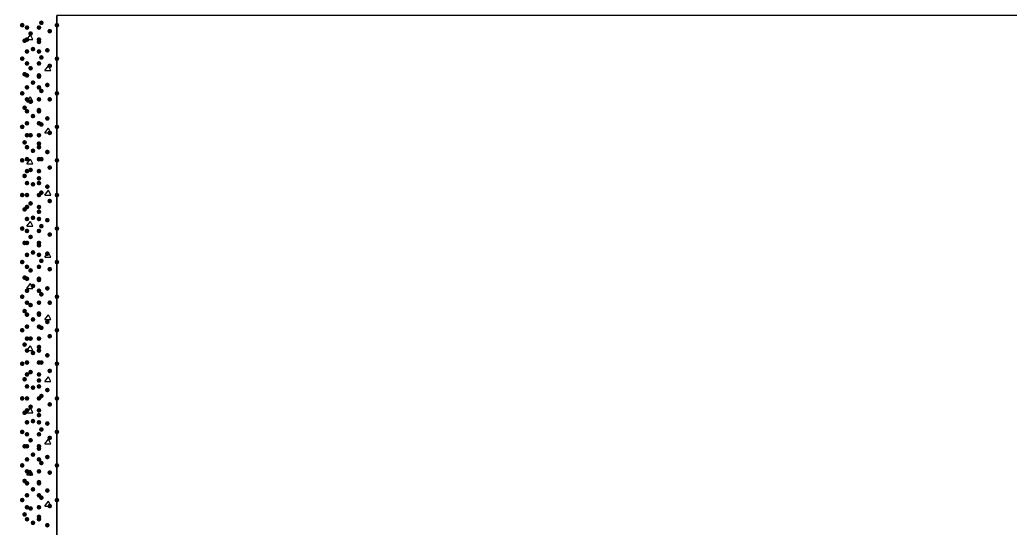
# Model space of a CAD drawing. Header units: millimetres. Extents: x 0 to 420, y 0 to 297.
# Drawn here: x 39.45 to 74.49, y 129.98 to 147.98 of the extents above; entities that cross this region are included whole.
import ezdxf

# ---------------------------------------------------------------- set-up
doc = ezdxf.new("R2010")
doc.units = ezdxf.units.MM
doc.layers.get('0').update_dxf_attribs({"linetype": 'CONTINUOUS'})

msp = doc.modelspace()

# ---------------------------------------------------------------- hatches: boundary and pattern name
at = {"true_color": 0x000008}
for points in [[(39.624, 147.785667), (39.599129, 147.725871), (39.539333, 147.701), (39.479538, 147.725871), (39.454667, 147.785667), (39.479537, 147.845462), (39.539333, 147.870333), (39.599129, 147.845463)], [(40.301333, 147.870333), (40.276463, 147.810537), (40.216667, 147.785667), (40.156871, 147.810537), (40.132, 147.870333), (40.156871, 147.930129), (40.216667, 147.955), (40.276462, 147.930129)], [(40.851667, 147.785667), (40.826796, 147.725871), (40.767, 147.701), (40.707204, 147.725871), (40.682333, 147.785667), (40.707204, 147.845462), (40.767, 147.870333), (40.826796, 147.845463)], [(39.793333, 147.701), (39.768463, 147.641204), (39.708667, 147.616333), (39.648871, 147.641204), (39.624, 147.701), (39.648871, 147.760796), (39.708667, 147.785667), (39.768462, 147.760796)], [(39.920333, 147.489333), (39.895463, 147.429537), (39.835667, 147.404667), (39.775871, 147.429537), (39.751, 147.489333), (39.775871, 147.549129), (39.835667, 147.574), (39.895462, 147.549129)], [(40.216667, 147.701), (40.191796, 147.641204), (40.132, 147.616333), (40.072204, 147.641204), (40.047333, 147.701), (40.072204, 147.760796), (40.132, 147.785667), (40.191796, 147.760796)], [(40.597667, 147.574), (40.572796, 147.514204), (40.513, 147.489333), (40.453204, 147.514204), (40.428333, 147.574), (40.453204, 147.633796), (40.513, 147.658667), (40.572796, 147.633796)], [(39.708667, 147.235333), (39.683796, 147.175537), (39.624, 147.150667), (39.564204, 147.175537), (39.539333, 147.235333), (39.564204, 147.295129), (39.624, 147.32), (39.683796, 147.295129)], [(39.793333, 147.277667), (39.768463, 147.217871), (39.708667, 147.193), (39.648871, 147.217871), (39.624, 147.277667), (39.648871, 147.337462), (39.708667, 147.362333), (39.768462, 147.337463)], [(40.216667, 147.277667), (40.191796, 147.217871), (40.132, 147.193), (40.072204, 147.217871), (40.047333, 147.277667), (40.072204, 147.337462), (40.132, 147.362333), (40.191796, 147.337463)], [(40.216667, 147.193), (40.191796, 147.133204), (40.132, 147.108333), (40.072204, 147.133204), (40.047333, 147.193), (40.072204, 147.252796), (40.132, 147.277667), (40.191796, 147.252796)], [(39.793333, 146.854333), (39.768463, 146.794537), (39.708667, 146.769667), (39.648871, 146.794537), (39.624, 146.854333), (39.648871, 146.914129), (39.708667, 146.939), (39.768462, 146.914129)], [(40.005, 146.939), (39.980129, 146.879204), (39.920333, 146.854333), (39.860538, 146.879204), (39.835667, 146.939), (39.860537, 146.998796), (39.920333, 147.023667), (39.980129, 146.998796)], [(40.216667, 146.854333), (40.191796, 146.794537), (40.132, 146.769667), (40.072204, 146.794537), (40.047333, 146.854333), (40.072204, 146.914129), (40.132, 146.939), (40.191796, 146.914129)], [(40.513, 146.896667), (40.488129, 146.836871), (40.428333, 146.812), (40.368537, 146.836871), (40.343667, 146.896667), (40.368537, 146.956462), (40.428333, 146.981333), (40.488129, 146.956463)], [(39.624, 146.600333), (39.599129, 146.540537), (39.539333, 146.515667), (39.479538, 146.540537), (39.454667, 146.600333), (39.479537, 146.660129), (39.539333, 146.685), (39.599129, 146.660129)], [(39.793333, 146.431), (39.768463, 146.371204), (39.708667, 146.346333), (39.648871, 146.371204), (39.624, 146.431), (39.648871, 146.490796), (39.708667, 146.515667), (39.768462, 146.490796)], [(40.216667, 146.431), (40.191796, 146.371204), (40.132, 146.346333), (40.072204, 146.371204), (40.047333, 146.431), (40.072204, 146.490796), (40.132, 146.515667), (40.191796, 146.490796)], [(40.301333, 146.642667), (40.276463, 146.582871), (40.216667, 146.558), (40.156871, 146.582871), (40.132, 146.642667), (40.156871, 146.702462), (40.216667, 146.727333), (40.276462, 146.702463)], [(40.597667, 146.346333), (40.572796, 146.286537), (40.513, 146.261667), (40.453204, 146.286537), (40.428333, 146.346333), (40.453204, 146.406129), (40.513, 146.431), (40.572796, 146.406129)], [(40.851667, 146.600333), (40.826796, 146.540537), (40.767, 146.515667), (40.707204, 146.540537), (40.682333, 146.600333), (40.707204, 146.660129), (40.767, 146.685), (40.826796, 146.660129)], [(39.708667, 146.05), (39.683796, 145.990204), (39.624, 145.965333), (39.564204, 145.990204), (39.539333, 146.05), (39.564204, 146.109796), (39.624, 146.134667), (39.683796, 146.109796)], [(39.793333, 146.007667), (39.768463, 145.947871), (39.708667, 145.923), (39.648871, 145.947871), (39.624, 146.007667), (39.648871, 146.067462), (39.708667, 146.092333), (39.768462, 146.067463)], [(39.920333, 146.261667), (39.895463, 146.201871), (39.835667, 146.177), (39.775871, 146.201871), (39.751, 146.261667), (39.775871, 146.321462), (39.835667, 146.346333), (39.895462, 146.321463)], [(40.216667, 146.007667), (40.191796, 145.947871), (40.132, 145.923), (40.072204, 145.947871), (40.047333, 146.007667), (40.072204, 146.067462), (40.132, 146.092333), (40.191796, 146.067463)], [(40.005, 145.753667), (39.980129, 145.693871), (39.920333, 145.669), (39.860538, 145.693871), (39.835667, 145.753667), (39.860537, 145.813462), (39.920333, 145.838333), (39.980129, 145.813463)], [(40.216667, 145.965333), (40.191796, 145.905537), (40.132, 145.880667), (40.072204, 145.905537), (40.047333, 145.965333), (40.072204, 146.025129), (40.132, 146.05), (40.191796, 146.025129)], [(40.513, 145.669), (40.488129, 145.609204), (40.428333, 145.584333), (40.368537, 145.609204), (40.343667, 145.669), (40.368537, 145.728796), (40.428333, 145.753667), (40.488129, 145.728796)], [(39.624, 145.372667), (39.599129, 145.312871), (39.539333, 145.288), (39.479538, 145.312871), (39.454667, 145.372667), (39.479537, 145.432462), (39.539333, 145.457333), (39.599129, 145.432463)], [(39.793333, 145.584333), (39.768463, 145.524537), (39.708667, 145.499667), (39.648871, 145.524537), (39.624, 145.584333), (39.648871, 145.644129), (39.708667, 145.669), (39.768462, 145.644129)], [(40.216667, 145.584333), (40.191796, 145.524537), (40.132, 145.499667), (40.072204, 145.524537), (40.047333, 145.584333), (40.072204, 145.644129), (40.132, 145.669), (40.191796, 145.644129)], [(40.301333, 145.457333), (40.276463, 145.397537), (40.216667, 145.372667), (40.156871, 145.397537), (40.132, 145.457333), (40.156871, 145.517129), (40.216667, 145.542), (40.276462, 145.517129)], [(40.851667, 145.372667), (40.826796, 145.312871), (40.767, 145.288), (40.707204, 145.312871), (40.682333, 145.372667), (40.707204, 145.432462), (40.767, 145.457333), (40.826796, 145.432463)], [(39.793333, 145.161), (39.768463, 145.101204), (39.708667, 145.076333), (39.648871, 145.101204), (39.624, 145.161), (39.648871, 145.220796), (39.708667, 145.245667), (39.768462, 145.220796)], [(39.920333, 145.076333), (39.895463, 145.016537), (39.835667, 144.991667), (39.775871, 145.016537), (39.751, 145.076333), (39.775871, 145.136129), (39.835667, 145.161), (39.895462, 145.136129)], [(40.216667, 145.161), (40.191796, 145.101204), (40.132, 145.076333), (40.072204, 145.101204), (40.047333, 145.161), (40.072204, 145.220796), (40.132, 145.245667), (40.191796, 145.220796)], [(40.597667, 145.161), (40.572796, 145.101204), (40.513, 145.076333), (40.453204, 145.101204), (40.428333, 145.161), (40.453204, 145.220796), (40.513, 145.245667), (40.572796, 145.220796)], [(39.708667, 144.864667), (39.683796, 144.804871), (39.624, 144.78), (39.564204, 144.804871), (39.539333, 144.864667), (39.564204, 144.924462), (39.624, 144.949333), (39.683796, 144.924463)], [(39.793333, 144.737667), (39.768463, 144.677871), (39.708667, 144.653), (39.648871, 144.677871), (39.624, 144.737667), (39.648871, 144.797462), (39.708667, 144.822333), (39.768462, 144.797463)], [(40.216667, 144.78), (40.191796, 144.720204), (40.132, 144.695333), (40.072204, 144.720204), (40.047333, 144.78), (40.072204, 144.839796), (40.132, 144.864667), (40.191796, 144.839796)], [(40.216667, 144.737667), (40.191796, 144.677871), (40.132, 144.653), (40.072204, 144.677871), (40.047333, 144.737667), (40.072204, 144.797462), (40.132, 144.822333), (40.191796, 144.797463)], [(39.793333, 144.314333), (39.768463, 144.254537), (39.708667, 144.229667), (39.648871, 144.254537), (39.624, 144.314333), (39.648871, 144.374129), (39.708667, 144.399), (39.768462, 144.374129)], [(40.005, 144.568333), (39.980129, 144.508537), (39.920333, 144.483667), (39.860538, 144.508537), (39.835667, 144.568333), (39.860537, 144.628129), (39.920333, 144.653), (39.980129, 144.628129)], [(40.216667, 144.314333), (40.191796, 144.254537), (40.132, 144.229667), (40.072204, 144.254537), (40.047333, 144.314333), (40.072204, 144.374129), (40.132, 144.399), (40.191796, 144.374129)], [(40.301333, 144.272), (40.276463, 144.212204), (40.216667, 144.187333), (40.156871, 144.212204), (40.132, 144.272), (40.156871, 144.331796), (40.216667, 144.356667), (40.276462, 144.331796)], [(40.513, 144.483667), (40.488129, 144.423871), (40.428333, 144.399), (40.368537, 144.423871), (40.343667, 144.483667), (40.368537, 144.543462), (40.428333, 144.568333), (40.488129, 144.543463)], [(39.624, 144.187333), (39.599129, 144.127537), (39.539333, 144.102667), (39.479538, 144.127537), (39.454667, 144.187333), (39.479537, 144.247129), (39.539333, 144.272), (39.599129, 144.247129)], [(40.597667, 143.975667), (40.572796, 143.915871), (40.513, 143.891), (40.453204, 143.915871), (40.428333, 143.975667), (40.453204, 144.035462), (40.513, 144.060333), (40.572796, 144.035463)], [(40.851667, 144.187333), (40.826796, 144.127537), (40.767, 144.102667), (40.707204, 144.127537), (40.682333, 144.187333), (40.707204, 144.247129), (40.767, 144.272), (40.826796, 144.247129)], [(39.708667, 143.637), (39.683796, 143.577204), (39.624, 143.552333), (39.564204, 143.577204), (39.539333, 143.637), (39.564204, 143.696796), (39.624, 143.721667), (39.683796, 143.696796)], [(39.793333, 143.891), (39.768463, 143.831204), (39.708667, 143.806333), (39.648871, 143.831204), (39.624, 143.891), (39.648871, 143.950796), (39.708667, 143.975667), (39.768462, 143.950796)], [(39.920333, 143.891), (39.895463, 143.831204), (39.835667, 143.806333), (39.775871, 143.831204), (39.751, 143.891), (39.775871, 143.950796), (39.835667, 143.975667), (39.895462, 143.950796)], [(40.216667, 143.891), (40.191796, 143.831204), (40.132, 143.806333), (40.072204, 143.831204), (40.047333, 143.891), (40.072204, 143.950796), (40.132, 143.975667), (40.191796, 143.950796)], [(40.216667, 143.594667), (40.191796, 143.534871), (40.132, 143.51), (40.072204, 143.534871), (40.047333, 143.594667), (40.072204, 143.654462), (40.132, 143.679333), (40.191796, 143.654463)], [(39.793333, 143.467667), (39.768463, 143.407871), (39.708667, 143.383), (39.648871, 143.407871), (39.624, 143.467667), (39.648871, 143.527462), (39.708667, 143.552333), (39.768462, 143.527463)], [(40.005, 143.340667), (39.980129, 143.280871), (39.920333, 143.256), (39.860538, 143.280871), (39.835667, 143.340667), (39.860537, 143.400462), (39.920333, 143.425333), (39.980129, 143.400463)], [(40.216667, 143.467667), (40.191796, 143.407871), (40.132, 143.383), (40.072204, 143.407871), (40.047333, 143.467667), (40.072204, 143.527462), (40.132, 143.552333), (40.191796, 143.527463)], [(40.513, 143.298333), (40.488129, 143.238537), (40.428333, 143.213667), (40.368537, 143.238537), (40.343667, 143.298333), (40.368537, 143.358129), (40.428333, 143.383), (40.488129, 143.358129)], [(39.624, 143.002), (39.599129, 142.942204), (39.539333, 142.917333), (39.479538, 142.942204), (39.454667, 143.002), (39.479537, 143.061796), (39.539333, 143.086667), (39.599129, 143.061796)], [(39.793333, 143.044333), (39.768463, 142.984537), (39.708667, 142.959667), (39.648871, 142.984537), (39.624, 143.044333), (39.648871, 143.104129), (39.708667, 143.129), (39.768462, 143.104129)], [(40.216667, 143.044333), (40.191796, 142.984537), (40.132, 142.959667), (40.072204, 142.984537), (40.047333, 143.044333), (40.072204, 143.104129), (40.132, 143.129), (40.191796, 143.104129)], [(40.301333, 143.044333), (40.276463, 142.984537), (40.216667, 142.959667), (40.156871, 142.984537), (40.132, 143.044333), (40.156871, 143.104129), (40.216667, 143.129), (40.276462, 143.104129)], [(40.851667, 143.002), (40.826796, 142.942204), (40.767, 142.917333), (40.707204, 142.942204), (40.682333, 143.002), (40.707204, 143.061796), (40.767, 143.086667), (40.826796, 143.061796)], [(39.793333, 142.621), (39.768463, 142.561204), (39.708667, 142.536333), (39.648871, 142.561204), (39.624, 142.621), (39.648871, 142.680796), (39.708667, 142.705667), (39.768462, 142.680796)], [(39.920333, 142.663333), (39.895463, 142.603537), (39.835667, 142.578667), (39.775871, 142.603537), (39.751, 142.663333), (39.775871, 142.723129), (39.835667, 142.748), (39.895462, 142.723129)], [(40.216667, 142.621), (40.191796, 142.561204), (40.132, 142.536333), (40.072204, 142.561204), (40.047333, 142.621), (40.072204, 142.680796), (40.132, 142.705667), (40.191796, 142.680796)], [(40.597667, 142.748), (40.572796, 142.688204), (40.513, 142.663333), (40.453204, 142.688204), (40.428333, 142.748), (40.453204, 142.807796), (40.513, 142.832667), (40.572796, 142.807796)], [(39.708667, 142.451667), (39.683796, 142.391871), (39.624, 142.367), (39.564204, 142.391871), (39.539333, 142.451667), (39.564204, 142.511462), (39.624, 142.536333), (39.683796, 142.511463)], [(39.793333, 142.197667), (39.768463, 142.137871), (39.708667, 142.113), (39.648871, 142.137871), (39.624, 142.197667), (39.648871, 142.257462), (39.708667, 142.282333), (39.768462, 142.257463)], [(40.005, 142.155333), (39.980129, 142.095537), (39.920333, 142.070667), (39.860538, 142.095537), (39.835667, 142.155333), (39.860537, 142.215129), (39.920333, 142.24), (39.980129, 142.215129)], [(40.216667, 142.367), (40.191796, 142.307204), (40.132, 142.282333), (40.072204, 142.307204), (40.047333, 142.367), (40.072204, 142.426796), (40.132, 142.451667), (40.191796, 142.426796)], [(40.216667, 142.197667), (40.191796, 142.137871), (40.132, 142.113), (40.072204, 142.137871), (40.047333, 142.197667), (40.072204, 142.257462), (40.132, 142.282333), (40.191796, 142.257463)], [(40.301333, 141.859), (40.276463, 141.799204), (40.216667, 141.774333), (40.156871, 141.799204), (40.132, 141.859), (40.156871, 141.918796), (40.216667, 141.943667), (40.276462, 141.918796)], [(40.513, 142.070667), (40.488129, 142.010871), (40.428333, 141.986), (40.368537, 142.010871), (40.343667, 142.070667), (40.368537, 142.130462), (40.428333, 142.155333), (40.488129, 142.130463)], [(39.624, 141.774333), (39.599129, 141.714537), (39.539333, 141.689667), (39.479538, 141.714537), (39.454667, 141.774333), (39.479537, 141.834129), (39.539333, 141.859), (39.599129, 141.834129)], [(39.793333, 141.774333), (39.768463, 141.714537), (39.708667, 141.689667), (39.648871, 141.714537), (39.624, 141.774333), (39.648871, 141.834129), (39.708667, 141.859), (39.768462, 141.834129)], [(39.920333, 141.478), (39.895463, 141.418204), (39.835667, 141.393333), (39.775871, 141.418204), (39.751, 141.478), (39.775871, 141.537796), (39.835667, 141.562667), (39.895462, 141.537796)], [(40.216667, 141.774333), (40.191796, 141.714537), (40.132, 141.689667), (40.072204, 141.714537), (40.047333, 141.774333), (40.072204, 141.834129), (40.132, 141.859), (40.191796, 141.834129)], [(40.597667, 141.562667), (40.572796, 141.502871), (40.513, 141.478), (40.453204, 141.502871), (40.428333, 141.562667), (40.453204, 141.622462), (40.513, 141.647333), (40.572796, 141.622463)], [(40.851667, 141.774333), (40.826796, 141.714537), (40.767, 141.689667), (40.707204, 141.714537), (40.682333, 141.774333), (40.707204, 141.834129), (40.767, 141.859), (40.826796, 141.834129)], [(39.708667, 141.266333), (39.683796, 141.206537), (39.624, 141.181667), (39.564204, 141.206537), (39.539333, 141.266333), (39.564204, 141.326129), (39.624, 141.351), (39.683796, 141.326129)], [(39.793333, 141.351), (39.768463, 141.291204), (39.708667, 141.266333), (39.648871, 141.291204), (39.624, 141.351), (39.648871, 141.410796), (39.708667, 141.435667), (39.768462, 141.410796)], [(40.216667, 141.351), (40.191796, 141.291204), (40.132, 141.266333), (40.072204, 141.291204), (40.047333, 141.351), (40.072204, 141.410796), (40.132, 141.435667), (40.191796, 141.410796)], [(40.216667, 141.181667), (40.191796, 141.121871), (40.132, 141.097), (40.072204, 141.121871), (40.047333, 141.181667), (40.072204, 141.241462), (40.132, 141.266333), (40.191796, 141.241463)], [(39.793333, 140.927667), (39.768463, 140.867871), (39.708667, 140.843), (39.648871, 140.867871), (39.624, 140.927667), (39.648871, 140.987462), (39.708667, 141.012333), (39.768462, 140.987463)], [(40.005, 140.97), (39.980129, 140.910204), (39.920333, 140.885333), (39.860538, 140.910204), (39.835667, 140.97), (39.860537, 141.029796), (39.920333, 141.054667), (39.980129, 141.029796)], [(40.216667, 140.927667), (40.191796, 140.867871), (40.132, 140.843), (40.072204, 140.867871), (40.047333, 140.927667), (40.072204, 140.987462), (40.132, 141.012333), (40.191796, 140.987463)], [(40.513, 140.885333), (40.488129, 140.825537), (40.428333, 140.800667), (40.368537, 140.825537), (40.343667, 140.885333), (40.368537, 140.945129), (40.428333, 140.97), (40.488129, 140.945129)], [(39.624, 140.589), (39.599129, 140.529204), (39.539333, 140.504333), (39.479538, 140.529204), (39.454667, 140.589), (39.479537, 140.648796), (39.539333, 140.673667), (39.599129, 140.648796)], [(39.793333, 140.504333), (39.768463, 140.444537), (39.708667, 140.419667), (39.648871, 140.444537), (39.624, 140.504333), (39.648871, 140.564129), (39.708667, 140.589), (39.768462, 140.564129)], [(40.216667, 140.504333), (40.191796, 140.444537), (40.132, 140.419667), (40.072204, 140.444537), (40.047333, 140.504333), (40.072204, 140.564129), (40.132, 140.589), (40.191796, 140.564129)], [(40.301333, 140.673667), (40.276463, 140.613871), (40.216667, 140.589), (40.156871, 140.613871), (40.132, 140.673667), (40.156871, 140.733462), (40.216667, 140.758333), (40.276462, 140.733463)], [(40.851667, 140.589), (40.826796, 140.529204), (40.767, 140.504333), (40.707204, 140.529204), (40.682333, 140.589), (40.707204, 140.648796), (40.767, 140.673667), (40.826796, 140.648796)], [(39.708667, 140.081), (39.683796, 140.021204), (39.624, 139.996333), (39.564204, 140.021204), (39.539333, 140.081), (39.564204, 140.140796), (39.624, 140.165667), (39.683796, 140.140796)], [(39.793333, 140.081), (39.768463, 140.021204), (39.708667, 139.996333), (39.648871, 140.021204), (39.624, 140.081), (39.648871, 140.140796), (39.708667, 140.165667), (39.768462, 140.140796)], [(39.920333, 140.292667), (39.895463, 140.232871), (39.835667, 140.208), (39.775871, 140.232871), (39.751, 140.292667), (39.775871, 140.352462), (39.835667, 140.377333), (39.895462, 140.352463)], [(40.216667, 140.081), (40.191796, 140.021204), (40.132, 139.996333), (40.072204, 140.021204), (40.047333, 140.081), (40.072204, 140.140796), (40.132, 140.165667), (40.191796, 140.140796)], [(40.597667, 140.377333), (40.572796, 140.317537), (40.513, 140.292667), (40.453204, 140.317537), (40.428333, 140.377333), (40.453204, 140.437129), (40.513, 140.462), (40.572796, 140.437129)], [(40.005, 139.742333), (39.980129, 139.682537), (39.920333, 139.657667), (39.860538, 139.682537), (39.835667, 139.742333), (39.860537, 139.802129), (39.920333, 139.827), (39.980129, 139.802129)], [(40.216667, 139.996333), (40.191796, 139.936537), (40.132, 139.911667), (40.072204, 139.936537), (40.047333, 139.996333), (40.072204, 140.056129), (40.132, 140.081), (40.191796, 140.056129)], [(40.513, 139.7), (40.488129, 139.640204), (40.428333, 139.615333), (40.368537, 139.640204), (40.343667, 139.7), (40.368537, 139.759796), (40.428333, 139.784667), (40.488129, 139.759796)], [(39.624, 139.403667), (39.599129, 139.343871), (39.539333, 139.319), (39.479538, 139.343871), (39.454667, 139.403667), (39.479537, 139.463462), (39.539333, 139.488333), (39.599129, 139.463463)], [(39.793333, 139.657667), (39.768463, 139.597871), (39.708667, 139.573), (39.648871, 139.597871), (39.624, 139.657667), (39.648871, 139.717462), (39.708667, 139.742333), (39.768462, 139.717463)], [(40.216667, 139.657667), (40.191796, 139.597871), (40.132, 139.573), (40.072204, 139.597871), (40.047333, 139.657667), (40.072204, 139.717462), (40.132, 139.742333), (40.191796, 139.717463)], [(40.301333, 139.446), (40.276463, 139.386204), (40.216667, 139.361333), (40.156871, 139.386204), (40.132, 139.446), (40.156871, 139.505796), (40.216667, 139.530667), (40.276462, 139.505796)], [(40.851667, 139.403667), (40.826796, 139.343871), (40.767, 139.319), (40.707204, 139.343871), (40.682333, 139.403667), (40.707204, 139.463462), (40.767, 139.488333), (40.826796, 139.463463)], [(39.793333, 139.234333), (39.768463, 139.174537), (39.708667, 139.149667), (39.648871, 139.174537), (39.624, 139.234333), (39.648871, 139.294129), (39.708667, 139.319), (39.768462, 139.294129)], [(39.920333, 139.107333), (39.895463, 139.047537), (39.835667, 139.022667), (39.775871, 139.047537), (39.751, 139.107333), (39.775871, 139.167129), (39.835667, 139.192), (39.895462, 139.167129)], [(40.216667, 139.234333), (40.191796, 139.174537), (40.132, 139.149667), (40.072204, 139.174537), (40.047333, 139.234333), (40.072204, 139.294129), (40.132, 139.319), (40.191796, 139.294129)], [(40.597667, 139.149667), (40.572796, 139.089871), (40.513, 139.065), (40.453204, 139.089871), (40.428333, 139.149667), (40.453204, 139.209462), (40.513, 139.234333), (40.572796, 139.209463)], [(39.708667, 138.853333), (39.683796, 138.793537), (39.624, 138.768667), (39.564204, 138.793537), (39.539333, 138.853333), (39.564204, 138.913129), (39.624, 138.938), (39.683796, 138.913129)], [(39.793333, 138.811), (39.768463, 138.751204), (39.708667, 138.726333), (39.648871, 138.751204), (39.624, 138.811), (39.648871, 138.870796), (39.708667, 138.895667), (39.768462, 138.870796)], [(40.216667, 138.811), (40.191796, 138.751204), (40.132, 138.726333), (40.072204, 138.751204), (40.047333, 138.811), (40.072204, 138.870796), (40.132, 138.895667), (40.191796, 138.870796)], [(40.216667, 138.768667), (40.191796, 138.708871), (40.132, 138.684), (40.072204, 138.708871), (40.047333, 138.768667), (40.072204, 138.828462), (40.132, 138.853333), (40.191796, 138.828463)], [(39.793333, 138.387667), (39.768463, 138.327871), (39.708667, 138.303), (39.648871, 138.327871), (39.624, 138.387667), (39.648871, 138.447462), (39.708667, 138.472333), (39.768462, 138.447463)], [(40.005, 138.557), (39.980129, 138.497204), (39.920333, 138.472333), (39.860538, 138.497204), (39.835667, 138.557), (39.860537, 138.616796), (39.920333, 138.641667), (39.980129, 138.616796)], [(40.216667, 138.387667), (40.191796, 138.327871), (40.132, 138.303), (40.072204, 138.327871), (40.047333, 138.387667), (40.072204, 138.447462), (40.132, 138.472333), (40.191796, 138.447463)], [(40.513, 138.472333), (40.488129, 138.412537), (40.428333, 138.387667), (40.368537, 138.412537), (40.343667, 138.472333), (40.368537, 138.532129), (40.428333, 138.557), (40.488129, 138.532129)], [(39.624, 138.176), (39.599129, 138.116204), (39.539333, 138.091333), (39.479538, 138.116204), (39.454667, 138.176), (39.479537, 138.235796), (39.539333, 138.260667), (39.599129, 138.235796)], [(39.793333, 137.964333), (39.768463, 137.904537), (39.708667, 137.879667), (39.648871, 137.904537), (39.624, 137.964333), (39.648871, 138.024129), (39.708667, 138.049), (39.768462, 138.024129)], [(40.216667, 137.964333), (40.191796, 137.904537), (40.132, 137.879667), (40.072204, 137.904537), (40.047333, 137.964333), (40.072204, 138.024129), (40.132, 138.049), (40.191796, 138.024129)], [(40.301333, 138.260667), (40.276463, 138.200871), (40.216667, 138.176), (40.156871, 138.200871), (40.132, 138.260667), (40.156871, 138.320462), (40.216667, 138.345333), (40.276462, 138.320463)], [(40.597667, 137.964333), (40.572796, 137.904537), (40.513, 137.879667), (40.453204, 137.904537), (40.428333, 137.964333), (40.453204, 138.024129), (40.513, 138.049), (40.572796, 138.024129)], [(40.851667, 138.176), (40.826796, 138.116204), (40.767, 138.091333), (40.707204, 138.116204), (40.682333, 138.176), (40.707204, 138.235796), (40.767, 138.260667), (40.826796, 138.235796)], [(39.708667, 137.668), (39.683796, 137.608204), (39.624, 137.583333), (39.564204, 137.608204), (39.539333, 137.668), (39.564204, 137.727796), (39.624, 137.752667), (39.683796, 137.727796)], [(39.920333, 137.879667), (39.895463, 137.819871), (39.835667, 137.795), (39.775871, 137.819871), (39.751, 137.879667), (39.775871, 137.939462), (39.835667, 137.964333), (39.895462, 137.939463)], [(39.793333, 137.541), (39.768463, 137.481204), (39.708667, 137.456333), (39.648871, 137.481204), (39.624, 137.541), (39.648871, 137.600796), (39.708667, 137.625667), (39.768462, 137.600796)], [(40.005, 137.371667), (39.980129, 137.311871), (39.920333, 137.287), (39.860538, 137.311871), (39.835667, 137.371667), (39.860537, 137.431462), (39.920333, 137.456333), (39.980129, 137.431463)], [(40.216667, 137.583333), (40.191796, 137.523537), (40.132, 137.498667), (40.072204, 137.523537), (40.047333, 137.583333), (40.072204, 137.643129), (40.132, 137.668), (40.191796, 137.643129)], [(40.216667, 137.541), (40.191796, 137.481204), (40.132, 137.456333), (40.072204, 137.481204), (40.047333, 137.541), (40.072204, 137.600796), (40.132, 137.625667), (40.191796, 137.600796)], [(40.513, 137.287), (40.488129, 137.227204), (40.428333, 137.202333), (40.368537, 137.227204), (40.343667, 137.287), (40.368537, 137.346796), (40.428333, 137.371667), (40.488129, 137.346796)], [(39.624, 136.990667), (39.599129, 136.930871), (39.539333, 136.906), (39.479538, 136.930871), (39.454667, 136.990667), (39.479537, 137.050462), (39.539333, 137.075333), (39.599129, 137.050463)], [(39.793333, 137.117667), (39.768463, 137.057871), (39.708667, 137.033), (39.648871, 137.057871), (39.624, 137.117667), (39.648871, 137.177462), (39.708667, 137.202333), (39.768462, 137.177463)], [(40.216667, 137.117667), (40.191796, 137.057871), (40.132, 137.033), (40.072204, 137.057871), (40.047333, 137.117667), (40.072204, 137.177462), (40.132, 137.202333), (40.191796, 137.177463)], [(40.301333, 137.075333), (40.276463, 137.015537), (40.216667, 136.990667), (40.156871, 137.015537), (40.132, 137.075333), (40.156871, 137.135129), (40.216667, 137.16), (40.276462, 137.135129)], [(40.851667, 136.990667), (40.826796, 136.930871), (40.767, 136.906), (40.707204, 136.930871), (40.682333, 136.990667), (40.707204, 137.050462), (40.767, 137.075333), (40.826796, 137.050463)], [(39.793333, 136.694333), (39.768463, 136.634537), (39.708667, 136.609667), (39.648871, 136.634537), (39.624, 136.694333), (39.648871, 136.754129), (39.708667, 136.779), (39.768462, 136.754129)], [(39.920333, 136.694333), (39.895463, 136.634537), (39.835667, 136.609667), (39.775871, 136.634537), (39.751, 136.694333), (39.775871, 136.754129), (39.835667, 136.779), (39.895462, 136.754129)], [(40.216667, 136.694333), (40.191796, 136.634537), (40.132, 136.609667), (40.072204, 136.634537), (40.047333, 136.694333), (40.072204, 136.754129), (40.132, 136.779), (40.191796, 136.754129)], [(40.597667, 136.779), (40.572796, 136.719204), (40.513, 136.694333), (40.453204, 136.719204), (40.428333, 136.779), (40.453204, 136.838796), (40.513, 136.863667), (40.572796, 136.838796)], [(39.708667, 136.482667), (39.683796, 136.422871), (39.624, 136.398), (39.564204, 136.422871), (39.539333, 136.482667), (39.564204, 136.542462), (39.624, 136.567333), (39.683796, 136.542463)], [(39.793333, 136.271), (39.768463, 136.211204), (39.708667, 136.186333), (39.648871, 136.211204), (39.624, 136.271), (39.648871, 136.330796), (39.708667, 136.355667), (39.768462, 136.330796)], [(40.005, 136.186333), (39.980129, 136.126537), (39.920333, 136.101667), (39.860538, 136.126537), (39.835667, 136.186333), (39.860537, 136.246129), (39.920333, 136.271), (39.980129, 136.246129)], [(40.216667, 136.398), (40.191796, 136.338204), (40.132, 136.313333), (40.072204, 136.338204), (40.047333, 136.398), (40.072204, 136.457796), (40.132, 136.482667), (40.191796, 136.457796)], [(40.216667, 136.271), (40.191796, 136.211204), (40.132, 136.186333), (40.072204, 136.211204), (40.047333, 136.271), (40.072204, 136.330796), (40.132, 136.355667), (40.191796, 136.330796)], [(39.793333, 135.847667), (39.768463, 135.787871), (39.708667, 135.763), (39.648871, 135.787871), (39.624, 135.847667), (39.648871, 135.907462), (39.708667, 135.932333), (39.768462, 135.907463)], [(40.216667, 135.847667), (40.191796, 135.787871), (40.132, 135.763), (40.072204, 135.787871), (40.047333, 135.847667), (40.072204, 135.907462), (40.132, 135.932333), (40.191796, 135.907463)], [(40.301333, 135.847667), (40.276463, 135.787871), (40.216667, 135.763), (40.156871, 135.787871), (40.132, 135.847667), (40.156871, 135.907462), (40.216667, 135.932333), (40.276462, 135.907463)], [(40.513, 136.101667), (40.488129, 136.041871), (40.428333, 136.017), (40.368537, 136.041871), (40.343667, 136.101667), (40.368537, 136.161462), (40.428333, 136.186333), (40.488129, 136.161463)], [(39.624, 135.805333), (39.599129, 135.745537), (39.539333, 135.720667), (39.479538, 135.745537), (39.454667, 135.805333), (39.479537, 135.865129), (39.539333, 135.89), (39.599129, 135.865129)], [(39.920333, 135.509), (39.895463, 135.449204), (39.835667, 135.424333), (39.775871, 135.449204), (39.751, 135.509), (39.775871, 135.568796), (39.835667, 135.593667), (39.895462, 135.568796)], [(40.597667, 135.551333), (40.572796, 135.491537), (40.513, 135.466667), (40.453204, 135.491537), (40.428333, 135.551333), (40.453204, 135.611129), (40.513, 135.636), (40.572796, 135.611129)], [(40.851667, 135.805333), (40.826796, 135.745537), (40.767, 135.720667), (40.707204, 135.745537), (40.682333, 135.805333), (40.707204, 135.865129), (40.767, 135.89), (40.826796, 135.865129)], [(39.708667, 135.255), (39.683796, 135.195204), (39.624, 135.170333), (39.564204, 135.195204), (39.539333, 135.255), (39.564204, 135.314796), (39.624, 135.339667), (39.683796, 135.314796)], [(39.793333, 135.424333), (39.768463, 135.364537), (39.708667, 135.339667), (39.648871, 135.364537), (39.624, 135.424333), (39.648871, 135.484129), (39.708667, 135.509), (39.768462, 135.484129)], [(40.216667, 135.424333), (40.191796, 135.364537), (40.132, 135.339667), (40.072204, 135.364537), (40.047333, 135.424333), (40.072204, 135.484129), (40.132, 135.509), (40.191796, 135.484129)], [(40.216667, 135.212667), (40.191796, 135.152871), (40.132, 135.128), (40.072204, 135.152871), (40.047333, 135.212667), (40.072204, 135.272462), (40.132, 135.297333), (40.191796, 135.272463)], [(39.793333, 135.001), (39.768463, 134.941204), (39.708667, 134.916333), (39.648871, 134.941204), (39.624, 135.001), (39.648871, 135.060796), (39.708667, 135.085667), (39.768462, 135.060796)], [(40.005, 134.958667), (39.980129, 134.898871), (39.920333, 134.874), (39.860538, 134.898871), (39.835667, 134.958667), (39.860537, 135.018462), (39.920333, 135.043333), (39.980129, 135.018463)], [(40.216667, 135.001), (40.191796, 134.941204), (40.132, 134.916333), (40.072204, 134.941204), (40.047333, 135.001), (40.072204, 135.060796), (40.132, 135.085667), (40.191796, 135.060796)], [(40.513, 134.874), (40.488129, 134.814204), (40.428333, 134.789333), (40.368537, 134.814204), (40.343667, 134.874), (40.368537, 134.933796), (40.428333, 134.958667), (40.488129, 134.933796)], [(39.624, 134.577667), (39.599129, 134.517871), (39.539333, 134.493), (39.479538, 134.517871), (39.454667, 134.577667), (39.479537, 134.637462), (39.539333, 134.662333), (39.599129, 134.637463)], [(39.793333, 134.577667), (39.768463, 134.517871), (39.708667, 134.493), (39.648871, 134.517871), (39.624, 134.577667), (39.648871, 134.637462), (39.708667, 134.662333), (39.768462, 134.637463)], [(40.216667, 134.577667), (40.191796, 134.517871), (40.132, 134.493), (40.072204, 134.517871), (40.047333, 134.577667), (40.072204, 134.637462), (40.132, 134.662333), (40.191796, 134.637463)], [(40.301333, 134.662333), (40.276463, 134.602537), (40.216667, 134.577667), (40.156871, 134.602537), (40.132, 134.662333), (40.156871, 134.722129), (40.216667, 134.747), (40.276462, 134.722129)], [(40.851667, 134.577667), (40.826796, 134.517871), (40.767, 134.493), (40.707204, 134.517871), (40.682333, 134.577667), (40.707204, 134.637462), (40.767, 134.662333), (40.826796, 134.637463)], [(39.793333, 134.154333), (39.768463, 134.094537), (39.708667, 134.069667), (39.648871, 134.094537), (39.624, 134.154333), (39.648871, 134.214129), (39.708667, 134.239), (39.768462, 134.214129)], [(39.920333, 134.281333), (39.895463, 134.221537), (39.835667, 134.196667), (39.775871, 134.221537), (39.751, 134.281333), (39.775871, 134.341129), (39.835667, 134.366), (39.895462, 134.341129)], [(40.216667, 134.154333), (40.191796, 134.094537), (40.132, 134.069667), (40.072204, 134.094537), (40.047333, 134.154333), (40.072204, 134.214129), (40.132, 134.239), (40.191796, 134.214129)], [(40.597667, 134.366), (40.572796, 134.306204), (40.513, 134.281333), (40.453204, 134.306204), (40.428333, 134.366), (40.453204, 134.425796), (40.513, 134.450667), (40.572796, 134.425796)], [(39.708667, 134.069667), (39.683796, 134.009871), (39.624, 133.985), (39.564204, 134.009871), (39.539333, 134.069667), (39.564204, 134.129462), (39.624, 134.154333), (39.683796, 134.129463)], [(40.005, 133.773333), (39.980129, 133.713538), (39.920333, 133.688667), (39.860538, 133.713538), (39.835667, 133.773333), (39.860537, 133.833129), (39.920333, 133.858), (39.980129, 133.833129)], [(40.216667, 133.985), (40.191796, 133.925204), (40.132, 133.900333), (40.072204, 133.925204), (40.047333, 133.985), (40.072204, 134.044796), (40.132, 134.069667), (40.191796, 134.044796)], [(39.624, 133.392333), (39.599129, 133.332538), (39.539333, 133.307667), (39.479538, 133.332538), (39.454667, 133.392333), (39.479537, 133.452129), (39.539333, 133.477), (39.599129, 133.452129)], [(39.793333, 133.731), (39.768463, 133.671204), (39.708667, 133.646333), (39.648871, 133.671204), (39.624, 133.731), (39.648871, 133.790796), (39.708667, 133.815667), (39.768462, 133.790796)], [(40.216667, 133.731), (40.191796, 133.671204), (40.132, 133.646333), (40.072204, 133.671204), (40.047333, 133.731), (40.072204, 133.790796), (40.132, 133.815667), (40.191796, 133.790796)], [(40.301333, 133.477), (40.276463, 133.417204), (40.216667, 133.392333), (40.156871, 133.417204), (40.132, 133.477), (40.156871, 133.536796), (40.216667, 133.561667), (40.276462, 133.536796)], [(40.513, 133.688667), (40.488129, 133.628871), (40.428333, 133.604), (40.368537, 133.628871), (40.343667, 133.688667), (40.368537, 133.748462), (40.428333, 133.773333), (40.488129, 133.748463)], [(40.851667, 133.392333), (40.826796, 133.332538), (40.767, 133.307667), (40.707204, 133.332538), (40.682333, 133.392333), (40.707204, 133.452129), (40.767, 133.477), (40.826796, 133.452129)], [(39.793333, 133.307667), (39.768463, 133.247871), (39.708667, 133.223), (39.648871, 133.247871), (39.624, 133.307667), (39.648871, 133.367462), (39.708667, 133.392333), (39.768462, 133.367463)], [(39.920333, 133.096), (39.895463, 133.036204), (39.835667, 133.011333), (39.775871, 133.036204), (39.751, 133.096), (39.775871, 133.155796), (39.835667, 133.180667), (39.895462, 133.155796)], [(40.216667, 133.307667), (40.191796, 133.247871), (40.132, 133.223), (40.072204, 133.247871), (40.047333, 133.307667), (40.072204, 133.367462), (40.132, 133.392333), (40.191796, 133.367463)], [(40.597667, 133.180667), (40.572796, 133.120871), (40.513, 133.096), (40.453204, 133.120871), (40.428333, 133.180667), (40.453204, 133.240462), (40.513, 133.265333), (40.572796, 133.240463)], [(39.708667, 132.884333), (39.683796, 132.824537), (39.624, 132.799667), (39.564204, 132.824537), (39.539333, 132.884333), (39.564204, 132.944129), (39.624, 132.969), (39.683796, 132.944129)], [(39.793333, 132.884333), (39.768463, 132.824537), (39.708667, 132.799667), (39.648871, 132.824537), (39.624, 132.884333), (39.648871, 132.944129), (39.708667, 132.969), (39.768462, 132.944129)], [(40.216667, 132.884333), (40.191796, 132.824537), (40.132, 132.799667), (40.072204, 132.824537), (40.047333, 132.884333), (40.072204, 132.944129), (40.132, 132.969), (40.191796, 132.944129)], [(40.216667, 132.799667), (40.191796, 132.739871), (40.132, 132.715), (40.072204, 132.739871), (40.047333, 132.799667), (40.072204, 132.859462), (40.132, 132.884333), (40.191796, 132.859463)], [(39.793333, 132.418667), (39.768463, 132.358871), (39.708667, 132.334), (39.648871, 132.358871), (39.624, 132.418667), (39.648871, 132.478462), (39.708667, 132.503333), (39.768462, 132.478463)], [(40.005, 132.588), (39.980129, 132.528204), (39.920333, 132.503333), (39.860538, 132.528204), (39.835667, 132.588), (39.860537, 132.647796), (39.920333, 132.672667), (39.980129, 132.647796)], [(40.216667, 132.418667), (40.191796, 132.358871), (40.132, 132.334), (40.072204, 132.358871), (40.047333, 132.418667), (40.072204, 132.478462), (40.132, 132.503333), (40.191796, 132.478463)], [(40.513, 132.503333), (40.488129, 132.443537), (40.428333, 132.418667), (40.368537, 132.443537), (40.343667, 132.503333), (40.368537, 132.563129), (40.428333, 132.588), (40.488129, 132.563129)], [(39.624, 132.207), (39.599129, 132.147204), (39.539333, 132.122333), (39.479538, 132.147204), (39.454667, 132.207), (39.479537, 132.266796), (39.539333, 132.291667), (39.599129, 132.266796)], [(39.793333, 131.995333), (39.768463, 131.935538), (39.708667, 131.910667), (39.648871, 131.935538), (39.624, 131.995333), (39.648871, 132.055129), (39.708667, 132.08), (39.768462, 132.055129)], [(40.216667, 131.995333), (40.191796, 131.935538), (40.132, 131.910667), (40.072204, 131.935538), (40.047333, 131.995333), (40.072204, 132.055129), (40.132, 132.08), (40.191796, 132.055129)], [(40.301333, 132.291667), (40.276463, 132.231871), (40.216667, 132.207), (40.156871, 132.231871), (40.132, 132.291667), (40.156871, 132.351462), (40.216667, 132.376333), (40.276462, 132.351463)], [(40.851667, 132.207), (40.826796, 132.147204), (40.767, 132.122333), (40.707204, 132.147204), (40.682333, 132.207), (40.707204, 132.266796), (40.767, 132.291667), (40.826796, 132.266796)], [(39.708667, 131.656667), (39.683796, 131.596871), (39.624, 131.572), (39.564204, 131.596871), (39.539333, 131.656667), (39.564204, 131.716462), (39.624, 131.741333), (39.683796, 131.716463)], [(39.920333, 131.910667), (39.895463, 131.850871), (39.835667, 131.826), (39.775871, 131.850871), (39.751, 131.910667), (39.775871, 131.970462), (39.835667, 131.995333), (39.895462, 131.970463)], [(40.597667, 131.953), (40.572796, 131.893204), (40.513, 131.868333), (40.453204, 131.893204), (40.428333, 131.953), (40.453204, 132.012796), (40.513, 132.037667), (40.572796, 132.012796)], [(39.793333, 131.572), (39.768463, 131.512204), (39.708667, 131.487333), (39.648871, 131.512204), (39.624, 131.572), (39.648871, 131.631796), (39.708667, 131.656667), (39.768462, 131.631796)], [(40.005, 131.360333), (39.980129, 131.300538), (39.920333, 131.275667), (39.860538, 131.300538), (39.835667, 131.360333), (39.860537, 131.420129), (39.920333, 131.445), (39.980129, 131.420129)], [(40.216667, 131.614333), (40.191796, 131.554537), (40.132, 131.529667), (40.072204, 131.554537), (40.047333, 131.614333), (40.072204, 131.674129), (40.132, 131.699), (40.191796, 131.674129)], [(40.216667, 131.572), (40.191796, 131.512204), (40.132, 131.487333), (40.072204, 131.512204), (40.047333, 131.572), (40.072204, 131.631796), (40.132, 131.656667), (40.191796, 131.631796)], [(40.513, 131.318), (40.488129, 131.258204), (40.428333, 131.233333), (40.368537, 131.258204), (40.343667, 131.318), (40.368537, 131.377796), (40.428333, 131.402667), (40.488129, 131.377796)], [(39.624, 130.979333), (39.599129, 130.919537), (39.539333, 130.894667), (39.479538, 130.919537), (39.454667, 130.979333), (39.479537, 131.039129), (39.539333, 131.064), (39.599129, 131.039129)], [(39.793333, 131.148667), (39.768463, 131.088871), (39.708667, 131.064), (39.648871, 131.088871), (39.624, 131.148667), (39.648871, 131.208462), (39.708667, 131.233333), (39.768462, 131.208463)], [(40.216667, 131.148667), (40.191796, 131.088871), (40.132, 131.064), (40.072204, 131.088871), (40.047333, 131.148667), (40.072204, 131.208462), (40.132, 131.233333), (40.191796, 131.208463)], [(40.301333, 131.064), (40.276463, 131.004204), (40.216667, 130.979333), (40.156871, 131.004204), (40.132, 131.064), (40.156871, 131.123796), (40.216667, 131.148667), (40.276462, 131.123796)], [(40.851667, 130.979333), (40.826796, 130.919537), (40.767, 130.894667), (40.707204, 130.919537), (40.682333, 130.979333), (40.707204, 131.039129), (40.767, 131.064), (40.826796, 131.039129)], [(39.793333, 130.725333), (39.768463, 130.665538), (39.708667, 130.640667), (39.648871, 130.665538), (39.624, 130.725333), (39.648871, 130.785129), (39.708667, 130.81), (39.768462, 130.785129)], [(39.920333, 130.683), (39.895463, 130.623204), (39.835667, 130.598333), (39.775871, 130.623204), (39.751, 130.683), (39.775871, 130.742796), (39.835667, 130.767667), (39.895462, 130.742796)], [(40.216667, 130.725333), (40.191796, 130.665538), (40.132, 130.640667), (40.072204, 130.665538), (40.047333, 130.725333), (40.072204, 130.785129), (40.132, 130.81), (40.191796, 130.785129)], [(40.597667, 130.767667), (40.572796, 130.707871), (40.513, 130.683), (40.453204, 130.707871), (40.428333, 130.767667), (40.453204, 130.827462), (40.513, 130.852333), (40.572796, 130.827463)], [(39.708667, 130.471333), (39.683796, 130.411537), (39.624, 130.386667), (39.564204, 130.411537), (39.539333, 130.471333), (39.564204, 130.531129), (39.624, 130.556), (39.683796, 130.531129)], [(39.793333, 130.302), (39.768463, 130.242204), (39.708667, 130.217333), (39.648871, 130.242204), (39.624, 130.302), (39.648871, 130.361796), (39.708667, 130.386667), (39.768462, 130.361796)], [(40.216667, 130.386667), (40.191796, 130.326871), (40.132, 130.302), (40.072204, 130.326871), (40.047333, 130.386667), (40.072204, 130.446462), (40.132, 130.471333), (40.191796, 130.446463)], [(40.216667, 130.302), (40.191796, 130.242204), (40.132, 130.217333), (40.072204, 130.242204), (40.047333, 130.302), (40.072204, 130.361796), (40.132, 130.386667), (40.191796, 130.361796)], [(40.005, 130.175), (39.980129, 130.115204), (39.920333, 130.090333), (39.860538, 130.115204), (39.835667, 130.175), (39.860537, 130.234796), (39.920333, 130.259667), (39.980129, 130.234796)], [(40.513, 130.090333), (40.488129, 130.030538), (40.428333, 130.005667), (40.368537, 130.030538), (40.343667, 130.090333), (40.368537, 130.150129), (40.428333, 130.175), (40.488129, 130.150129)]]:
    msp.add_hatch(color=0, dxfattribs=at).paths.add_polyline_path(points, flags=0)

# ---------------------------------------------------------------- linework, layer by layer
at = {"color": 0, "true_color": 0x000007}
msp.add_lwpolyline([(40.767, 129.032), (40.767, 148.124333)], dxfattribs=at)
at = {"color": 0, "true_color": 0x0000fd}
msp.add_lwpolyline([(222.292333, 129.032), (384.767667, 129.032), (384.767667, 148.124333), (40.767, 148.124333), (40.767, 129.032), (203.242333, 129.032), (203.242333, 107.865333), (222.292333, 107.865333)], close=True, dxfattribs=at)
at = {"color": 0, "true_color": 0x000008}
for points in [[(39.708667, 147.277667), (39.835667, 147.447)], [(39.708667, 147.277667), (39.920333, 147.277667)], [(39.920333, 147.277667), (39.835667, 147.447)], [(40.343667, 146.177), (40.470667, 146.346333)], [(40.343667, 146.177), (40.555333, 146.177)], [(40.555333, 146.177), (40.470667, 146.346333)], [(39.708667, 145.076333), (39.835667, 145.245667)], [(39.708667, 145.076333), (39.920333, 145.076333)], [(39.920333, 145.076333), (39.835667, 145.245667)], [(40.343667, 143.975667), (40.470667, 144.145)], [(40.555333, 143.975667), (40.470667, 144.145)], [(40.343667, 143.975667), (40.555333, 143.975667)], [(39.708667, 142.875), (39.835667, 143.044333)], [(39.920333, 142.875), (39.835667, 143.044333)], [(39.708667, 142.875), (39.920333, 142.875)], [(40.343667, 141.774333), (40.470667, 141.943667)], [(40.555333, 141.774333), (40.470667, 141.943667)], [(40.343667, 141.774333), (40.555333, 141.774333)], [(39.708667, 140.673667), (39.835667, 140.843)], [(39.920333, 140.673667), (39.835667, 140.843)], [(39.708667, 140.673667), (39.920333, 140.673667)], [(40.343667, 139.573), (40.470667, 139.742333)], [(40.343667, 139.573), (40.555333, 139.573)], [(40.555333, 139.573), (40.470667, 139.742333)], [(39.708667, 138.472333), (39.835667, 138.641667)], [(39.708667, 138.472333), (39.920333, 138.472333)], [(39.920333, 138.472333), (39.835667, 138.641667)], [(40.343667, 137.371667), (40.470667, 137.541)], [(40.343667, 137.371667), (40.555333, 137.371667)], [(40.555333, 137.371667), (40.470667, 137.541)], [(39.708667, 136.271), (39.835667, 136.440333)], [(39.708667, 136.271), (39.920333, 136.271)], [(39.920333, 136.271), (39.835667, 136.440333)], [(40.343667, 135.170333), (40.470667, 135.339667)], [(40.555333, 135.170333), (40.470667, 135.339667)], [(40.343667, 135.170333), (40.555333, 135.170333)], [(39.708667, 134.069667), (39.835667, 134.239)], [(39.920333, 134.069667), (39.835667, 134.239)], [(39.708667, 134.069667), (39.920333, 134.069667)], [(40.343667, 132.969), (40.470667, 133.138333)], [(40.555333, 132.969), (40.470667, 133.138333)], [(40.343667, 132.969), (40.555333, 132.969)], [(39.708667, 131.868333), (39.835667, 132.037667)], [(39.708667, 131.868333), (39.920333, 131.868333)], [(39.920333, 131.868333), (39.835667, 132.037667)], [(40.343667, 130.767667), (40.470667, 130.937)], [(40.343667, 130.767667), (40.555333, 130.767667)], [(40.555333, 130.767667), (40.470667, 130.937)]]:
    msp.add_lwpolyline(points, dxfattribs=at)

doc.saveas('drawing.dxf')
